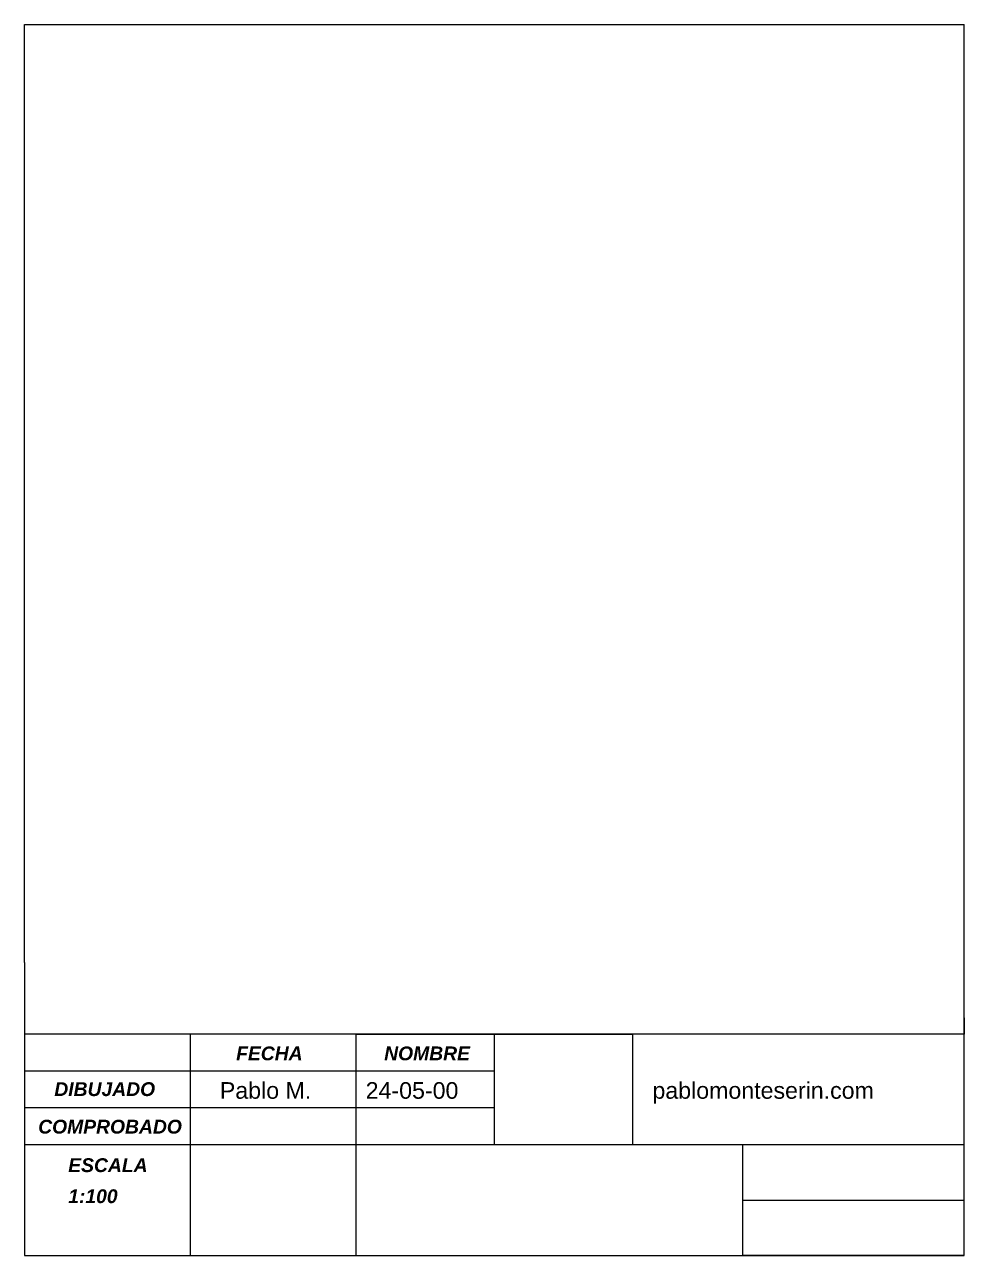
# Model space of a CAD drawing. Header units: millimetres. Extents: x 45 to 807, y 10 to 260.
# Drawn here: x 44.6 to 231.7, y 10 to 254.8 of the extents above; entities that cross this region are included whole.
import ezdxf

# ---------------------------------------------------------------- set-up
doc = ezdxf.new("R2010")
doc.units = ezdxf.units.MM
doc.layers.add('cajetín', color=7, linetype='Continuous')
doc.styles.get("Standard").update_dxf_attribs({"font": 'ARIAL.TTF'})

# ---------------------------------------------------------------- blocks, each defined once
blk = doc.blocks.new('cajetin_A4')
at = {"layer": 'cajetín'}
for p, q in [((-17, 95.09), (-17, 244.88)), ((-17, 244.88), (170, 244.88)), ((170, 0), (170, 244.88)), ((-17, 58.3), (-17, 95.09)), ((170, 58.3), (170, 95.09)), ((170, 58.3), (170, 64.9)), ((-17, 58.3), (-17, 44)), ((170, 44), (170, 58.3)), ((170, 44), (170, 58.3)), ((170.07, 44), (170.02, 50.6)), ((170, 44), (-17, 44)), ((-17, 44), (-17, 22)), ((16, 22), (16, 44)), ((49, 22), (49, 44)), ((49, 44), (76.5, 44)), ((76.5, 44), (76.5, 22)), ((76.5, 44), (104, 44)), ((104, 44), (104, 22)), ((170, 22), (170, 44)), ((76.5, 36.67), (-17, 36.67)), ((76.5, 29.33), (-17, 29.33)), ((170, 22), (-17, 22)), ((-17, 22), (-17, 0)), ((16, 0), (16, 22)), ((49, 0), (49, 22)), ((126, 0), (126, 22)), ((170, 0), (170, 22)), ((126, 11), (170, 11)), ((-17, 0), (170, 0)), ((-17, 0), (16, 0)), ((16, 0), (49, 0)), ((49, 0), (104, 0)), ((170, 0), (126, 0))]:
    blk.add_line(p, q, dxfattribs=at)
for p in [(76.5, 36.67), (76.5, 29.33)]:
    blk.add_point(p, dxfattribs=at)
for s, p in [('Pablo M.', (21.87, 31.16)), ('24-05-00', (50.9, 31.16)), ('pablomonteserin.com', (107.98, 31.16))]:
    blk.add_text(s, height=3.3, dxfattribs=at).set_placement(p)
at = {"layer": 'cajetín', "char_height": 2.75, "attachment_point": 1}
for s, insert in [('{\\fArial|b1|i1|c0|p34;FECHA}', (25.11, 41.56)), ('{\\fArial|b1|i1|c0|p34;NOMBRE}', (54.58, 41.56)), ('{\\fArial|b1|i1|c0|p34;DIBUJADO}', (-11.08, 34.45)), ('{\\fArial|b1|i1|c0|p34;COMPROBADO}', (-14.29, 26.98)), ('{\\fArial|b1|i1|c0|p34;ESCALA}', (-8.31, 19.32)), ('{\\fArial|b1|i1|c0|p34;1:100}', (-8.31, 13.14))]:
    blk.add_mtext_dynamic_manual_height_columns(s, width=14.856, gutter_width=12.5, heights=[0], dxfattribs=dict(at, insert=insert))

msp = doc.modelspace()

# ---------------------------------------------------------------- block references
msp.add_blockref('cajetin_A4', (61.63, 9.97))

doc.saveas('drawing.dxf')
